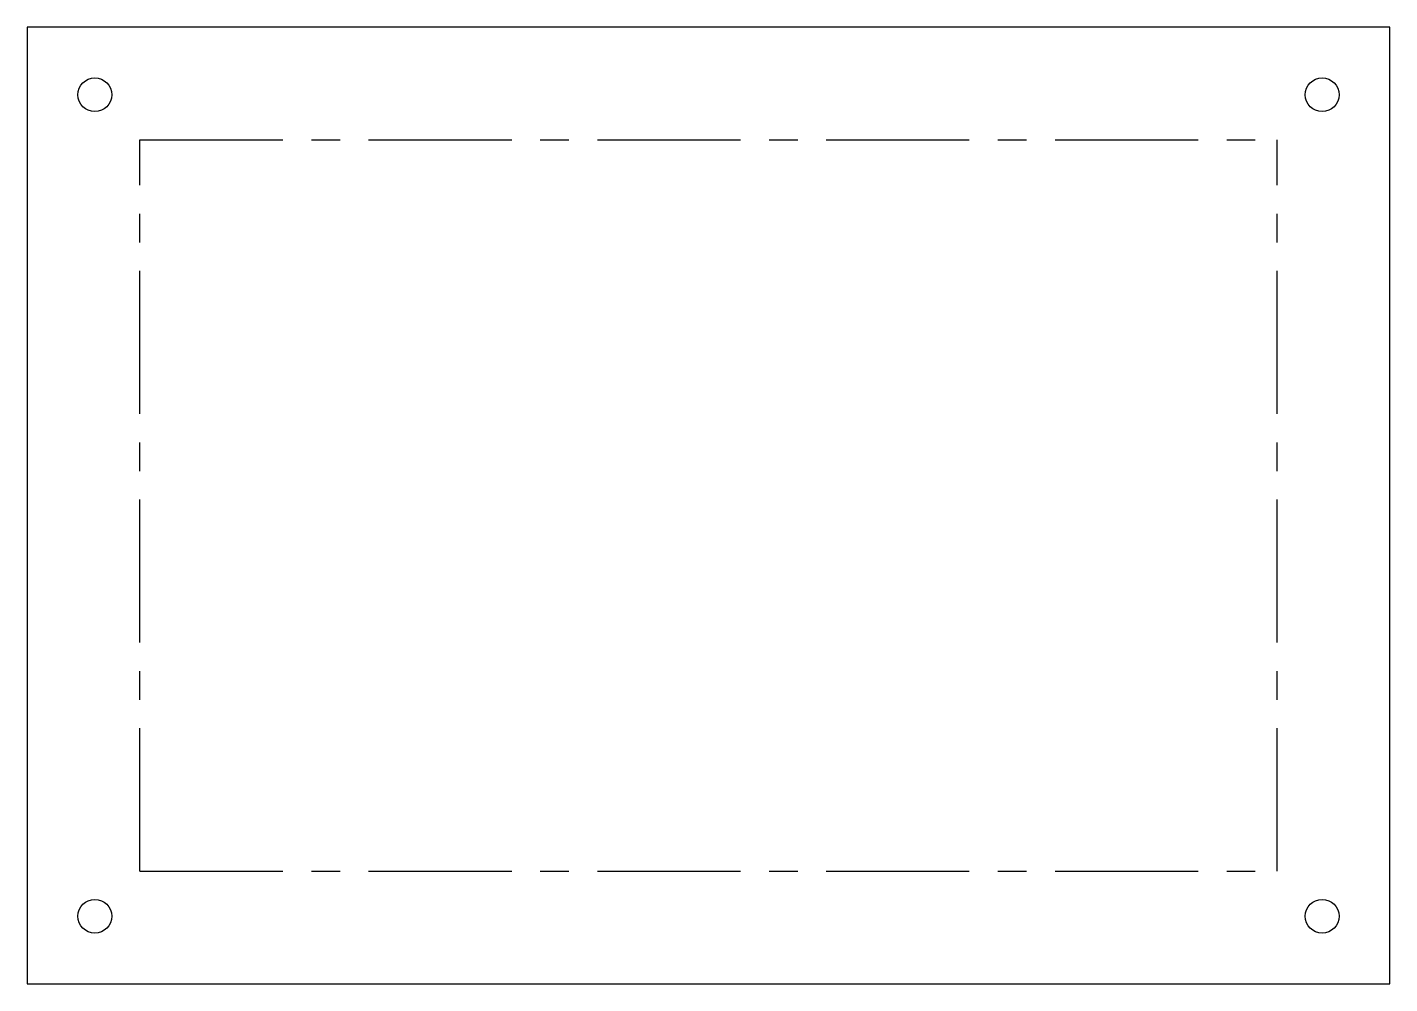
# Model space of a CAD drawing. Header units: millimetres. Extents: x 0 to 121, y 0 to 85.
import ezdxf

# ---------------------------------------------------------------- set-up
doc = ezdxf.new("R2010")
doc.units = ezdxf.units.MM
doc.linetypes.add('CENTERX2', pattern=[20.32, 12.7, -2.54, 2.54, -2.54])

msp = doc.modelspace()

# ---------------------------------------------------------------- linework, layer by layer
at = {"color": 7, "linetype": 'Continuous', "lineweight": 25}
for p, q in [((121, 85), (0, 85)), ((0, 85), (0, 0)), ((121, 0), (121, 85)), ((0, 0), (121, 0))]:
    msp.add_line(p, q, dxfattribs=at)
at = {"color": 7, "linetype": 'CENTERX2'}
for p, q in [((10, 10), (10, 75)), ((10, 75), (111, 75)), ((111, 10), (111, 75)), ((10, 10), (111, 10))]:
    msp.add_line(p, q, dxfattribs=at)
at = {"color": 7, "linetype": 'Continuous', "lineweight": 25}
for centre in [(6, 79), (115, 79), (6, 6), (115, 6)]:
    msp.add_circle(centre, 1.5, dxfattribs=at)

doc.saveas('drawing.dxf')
